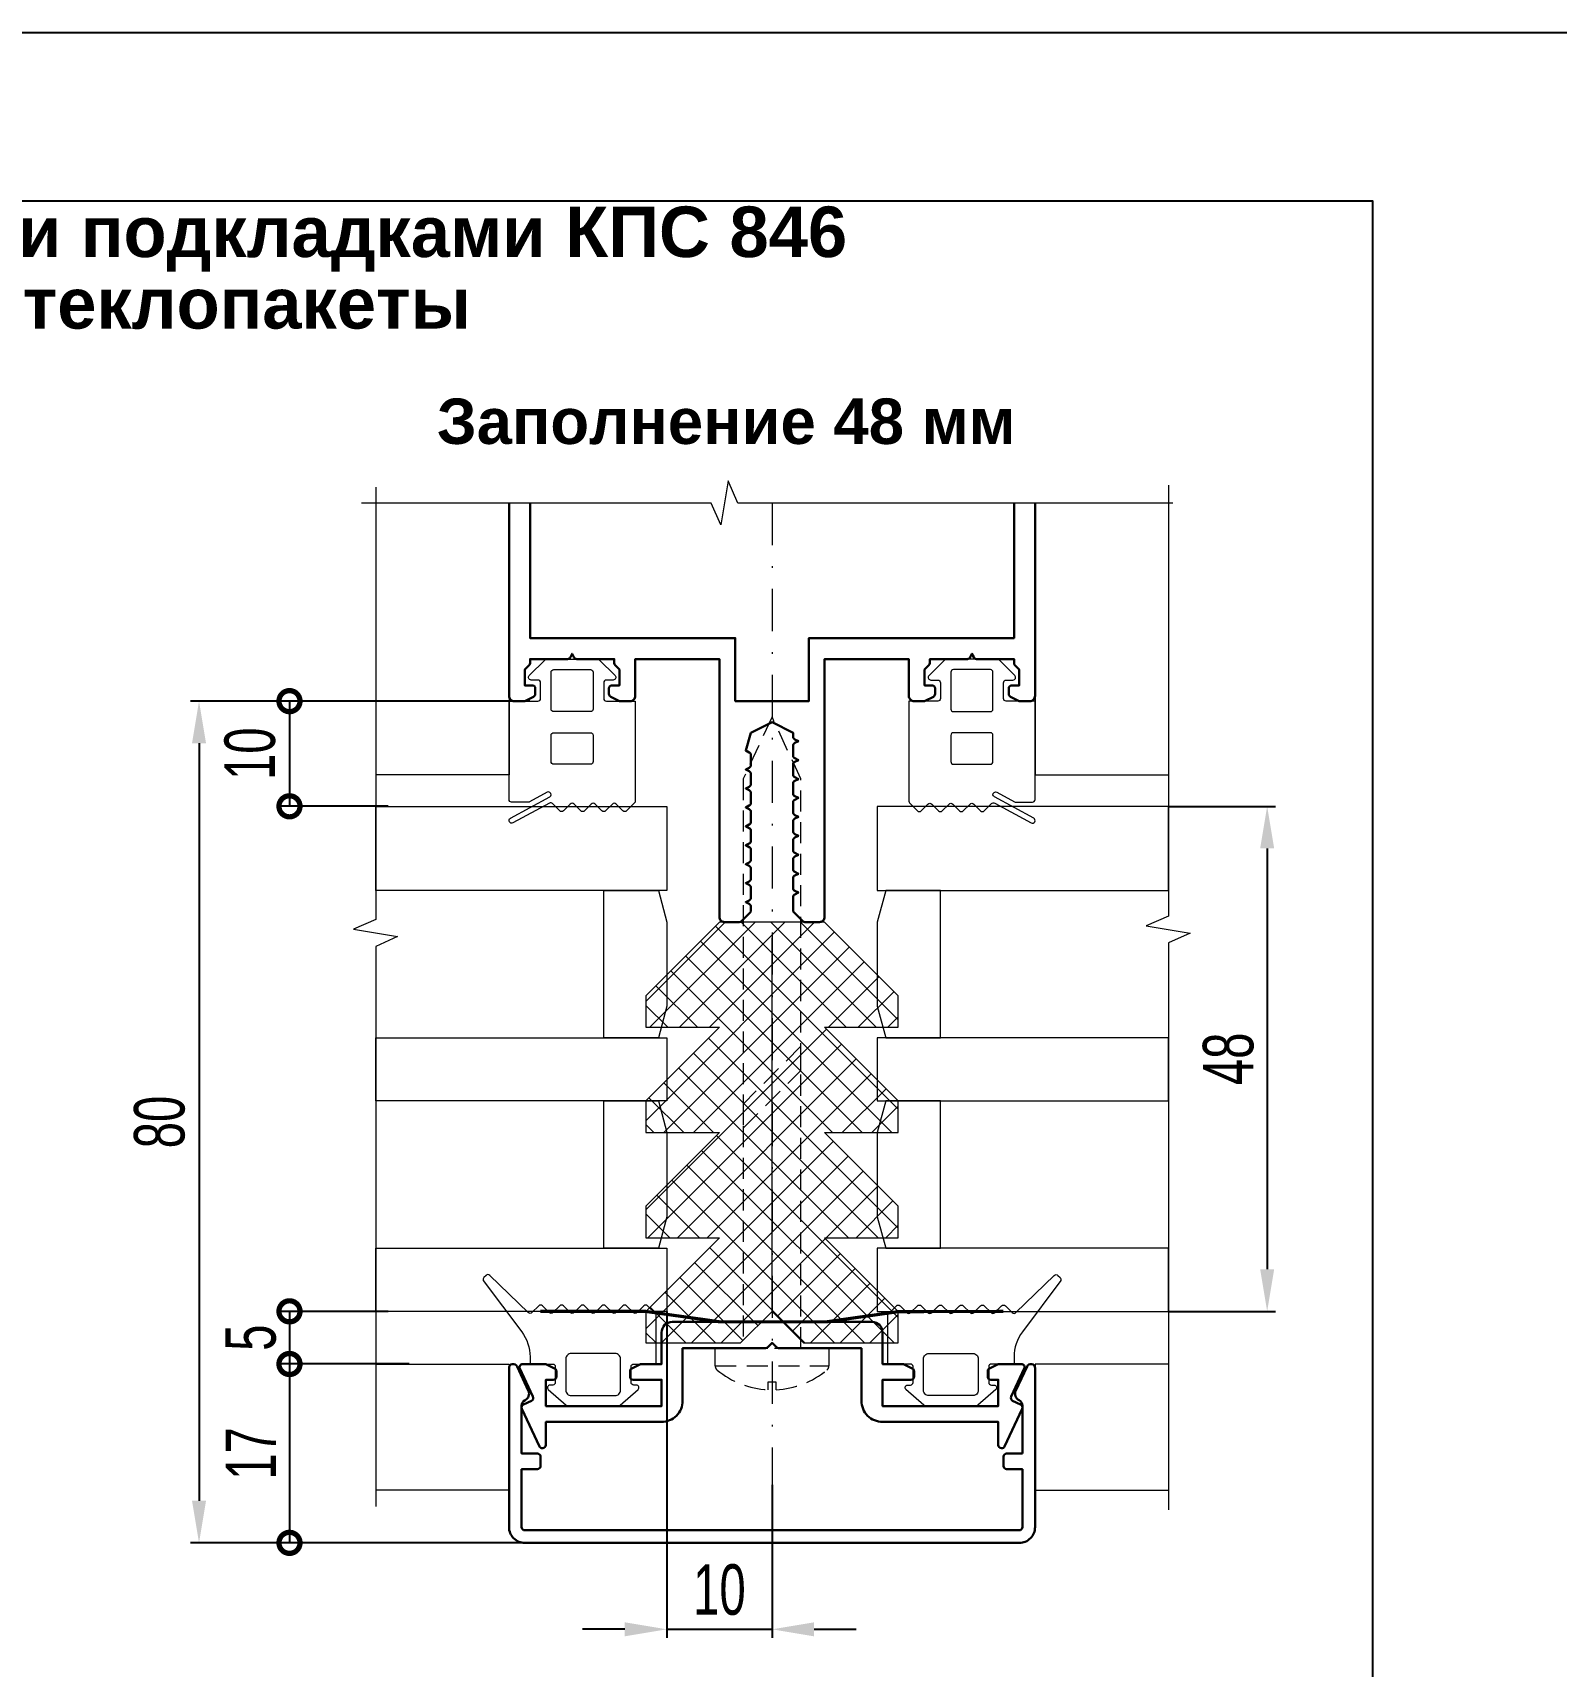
# Model space of a CAD drawing. Extents: x -37 to 8820, y -336 to 478.
# Drawn here: x 2420.4 to 2510.9, y 200 to 297 of the extents above; entities that cross this region are included whole.
import ezdxf

# ---------------------------------------------------------------- set-up
doc = ezdxf.new("R2010")
doc.units = 0
doc.header["$LTSCALE"] = 5
doc.linetypes.add('DASHDOT', pattern=[1, 0.5, -0.25, 0, -0.25])
doc.linetypes.add('HIDDEN', pattern=[0.375, 0.25, -0.125])
doc.layers.get('0').update_dxf_attribs({"linetype": 'CONTINUOUS', "lineweight": 30})
doc.layers.get('DEFPOINTS').update_dxf_attribs({"linetype": 'CONTINUOUS'})
for name, color, linetype, lineweight in [('1', 6, 'DASHDOT', 13), ('2', 3, 'HIDDEN', 13), ('Dimentions', 5, 'CONTINUOUS', 15), ('Glass', 5, 'CONTINUOUS', 20), ('Герлен', 7, 'CONTINUOUS', 60), ('Зигзаг', 1, 'CONTINUOUS', 15), ('Конструкции', 252, 'CONTINUOUS', 20), ('Текстовый', 7, 'CONTINUOUS', 9), ('Уплотнители', 1, 'CONTINUOUS', 20), ('Штриховка', 1, 'CONTINUOUS', 5)]:
    doc.layers.add(name, color=color, linetype=linetype, lineweight=lineweight)
doc.layers.add('Скрытые', color=14, linetype='CONTINUOUS', plot=False)
doc.styles.add('3', font='RUSS.SHX', dxfattribs={"width": 0.7, "height": 3})
doc.styles.add('Каталожный', font='arial.ttf', dxfattribs={"height": 2.5})
doc.dimstyles.new('MX1_6', dxfattribs={"dimtxt": 3, "dimasz": 2.5, "dimexe": 0.5, "dimexo": 0, "dimgap": 0.8, "dimtad": 1, "dimlfac": 1.6, "dimdsep": 46, "dimtxsty": '3', "dimcen": 0, "dimclrd": 256, "dimclre": 256, "dimclrt": 256, "dimaunit": 1, "dimadec": 0, "dimazin": 0, "dimtfac": 1, "dimtmove": 0, "dimatfit": 1, "dimfxl": 1, "dimtvp": 1, "dimtolj": 1, "dimtzin": 0, "dimarcsym": 0})

# ---------------------------------------------------------------- blocks, each defined once
blk = doc.blocks.new('*D846')
at = {"layer": 'DEFPOINTS', "color": 0, "linetype": 'Continuous', "transparency": 16777216}
for p in [(2458.053, 221.042), (2464.303, 210.735), (2464.303, 202.157)]:
    blk.add_point(p, dxfattribs=at)
at = {"layer": 'Dimentions', "linetype": 'Continuous', "lineweight": -2, "transparency": 16777216}
for p, q in [((2458.053, 221.042), (2458.053, 201.657)), ((2464.303, 210.735), (2464.303, 201.657)), ((2455.553, 202.157), (2453.053, 202.157)), ((2458.053, 202.157), (2464.303, 202.157)), ((2466.803, 202.157), (2469.303, 202.157))]:
    blk.add_line(p, q, dxfattribs=at)
at = {"layer": 'Dimentions', "linetype": 'Continuous', "transparency": 16777216}
for points in [[(2455.553, 202.573), (2455.553, 201.74), (2458.053, 202.157)], [(2466.803, 202.573), (2466.803, 201.74), (2464.303, 202.157)]]:
    blk.add_solid(points, dxfattribs=at)
at = {"layer": 'Dimentions', "linetype": 'Continuous', "transparency": 16777216, "insert": (2461.178, 204.5), "char_height": 3, "attachment_point": 5, "style": '3'}
blk.add_mtext('\\A1;10', dxfattribs=at)
blk = doc.blocks.new('*D847')
at = {"layer": 'DEFPOINTS', "color": 0, "linetype": 'Continuous', "transparency": 16777216}
for p in [(2487.848, 251.042), (2487.848, 221.042), (2493.717, 221.042)]:
    blk.add_point(p, dxfattribs=at)
at = {"layer": 'Dimentions', "linetype": 'Continuous', "lineweight": -2, "transparency": 16777216}
for p, q in [((2487.848, 251.042), (2494.217, 251.042)), ((2493.717, 248.542), (2493.717, 223.542)), ((2487.848, 221.042), (2494.217, 221.042))]:
    blk.add_line(p, q, dxfattribs=at)
at = {"layer": 'Dimentions', "linetype": 'Continuous', "transparency": 16777216}
for points in [[(2493.3, 248.542), (2494.133, 248.542), (2493.717, 251.042)], [(2493.3, 223.542), (2494.133, 223.542), (2493.717, 221.042)]]:
    blk.add_solid(points, dxfattribs=at)
at = {"layer": 'Dimentions', "linetype": 'Continuous', "transparency": 16777216, "insert": (2491.417, 236.042), "char_height": 3, "attachment_point": 5, "rotation": 90, "style": '3'}
blk.add_mtext('\\A1;48', dxfattribs=at)
blk = doc.blocks.new('_DotSmall')
at = {"color": 0, "linetype": 'ByBlock', "const_width": 0.5}
blk.add_lwpolyline([(-0.0625, 0, 1), (0.0625, 0, 1)], format="xyb", close=True, dxfattribs=at)
blk = doc.blocks.new('*D848')
at = {"layer": 'DEFPOINTS', "color": 0, "linetype": 'Continuous', "transparency": 16777216}
for p in [(2441.495, 221.045), (2435.637, 217.917), (2442.745, 217.917)]:
    blk.add_point(p, dxfattribs=at)
at = {"layer": 'Dimentions', "linetype": 'Continuous', "lineweight": -2, "transparency": 16777216}
for p, q in [((2441.495, 221.045), (2435.137, 221.045)), ((2435.637, 221.045), (2435.637, 217.917)), ((2442.745, 217.917), (2435.137, 217.917))]:
    blk.add_line(p, q, dxfattribs=at)
at = {"layer": 'Dimentions', "linetype": 'Continuous', "lineweight": -2, "transparency": 16777216, "xscale": 2.5, "yscale": 2.5, "zscale": 2.5}
for p, rotation in [((2435.637, 221.045), 90), ((2435.637, 217.917), 270)]:
    blk.add_blockref('_DotSmall', p, dxfattribs=dict(at, rotation=rotation))
at = {"layer": 'Dimentions', "linetype": 'Continuous', "transparency": 16777216, "insert": (2433.337, 219.481), "char_height": 3, "attachment_point": 5, "rotation": 90, "style": '3'}
blk.add_mtext('\\A1;5', dxfattribs=at)
blk = doc.blocks.new('*D849')
at = {"layer": 'DEFPOINTS', "color": 0, "linetype": 'Continuous', "transparency": 16777216}
for p in [(2442.745, 217.917), (2435.637, 207.292), (2451.988, 207.292)]:
    blk.add_point(p, dxfattribs=at)
at = {"layer": 'Dimentions', "linetype": 'Continuous', "lineweight": -2, "transparency": 16777216}
for p, q in [((2442.745, 217.917), (2435.137, 217.917)), ((2435.637, 217.917), (2435.637, 207.292)), ((2451.988, 207.292), (2435.137, 207.292))]:
    blk.add_line(p, q, dxfattribs=at)
at = {"layer": 'Dimentions', "linetype": 'Continuous', "lineweight": -2, "transparency": 16777216, "xscale": 2.5, "yscale": 2.5, "zscale": 2.5}
for p, rotation in [((2435.637, 217.917), 90), ((2435.637, 207.292), 270)]:
    blk.add_blockref('_DotSmall', p, dxfattribs=dict(at, rotation=rotation))
at = {"layer": 'Dimentions', "linetype": 'Continuous', "transparency": 16777216, "insert": (2433.337, 212.604), "char_height": 3, "attachment_point": 5, "rotation": 90, "style": '3'}
blk.add_mtext('\\A1;17', dxfattribs=at)
blk = doc.blocks.new('*D850')
at = {"layer": 'DEFPOINTS', "color": 0, "linetype": 'Continuous', "transparency": 16777216}
for p in [(2449.918, 257.292), (2435.637, 251.045), (2441.495, 251.045)]:
    blk.add_point(p, dxfattribs=at)
at = {"layer": 'Dimentions', "linetype": 'Continuous', "lineweight": -2, "transparency": 16777216}
for p, q in [((2449.918, 257.292), (2435.137, 257.292)), ((2435.637, 257.292), (2435.637, 251.045)), ((2441.495, 251.045), (2435.137, 251.045))]:
    blk.add_line(p, q, dxfattribs=at)
at = {"layer": 'Dimentions', "linetype": 'Continuous', "lineweight": -2, "transparency": 16777216, "xscale": 2.5, "yscale": 2.5, "zscale": 2.5}
for p, rotation in [((2435.637, 257.292), 90), ((2435.637, 251.045), 270)]:
    blk.add_blockref('_DotSmall', p, dxfattribs=dict(at, rotation=rotation))
at = {"layer": 'Dimentions', "linetype": 'Continuous', "transparency": 16777216, "insert": (2433.294, 254.168), "char_height": 3, "attachment_point": 5, "rotation": 90, "style": '3'}
blk.add_mtext('\\A1;10', dxfattribs=at)
blk = doc.blocks.new('*D851')
at = {"layer": 'DEFPOINTS', "color": 0, "linetype": 'Continuous', "transparency": 16777216}
for p in [(2449.281, 257.292), (2430.263, 207.292), (2452.613, 207.292)]:
    blk.add_point(p, dxfattribs=at)
at = {"layer": 'Dimentions', "linetype": 'Continuous', "lineweight": -2, "transparency": 16777216}
for p, q in [((2449.281, 257.292), (2429.763, 257.292)), ((2430.263, 254.792), (2430.263, 209.792)), ((2452.613, 207.292), (2429.763, 207.292))]:
    blk.add_line(p, q, dxfattribs=at)
at = {"layer": 'Dimentions', "linetype": 'Continuous', "transparency": 16777216}
for points in [[(2429.846, 254.792), (2430.68, 254.792), (2430.263, 257.292)], [(2429.846, 209.792), (2430.68, 209.792), (2430.263, 207.292)]]:
    blk.add_solid(points, dxfattribs=at)
at = {"layer": 'Dimentions', "linetype": 'Continuous', "transparency": 16777216, "insert": (2427.92, 232.292), "char_height": 3, "attachment_point": 5, "rotation": 90, "style": '3'}
blk.add_mtext('\\A1;80', dxfattribs=at)

msp = doc.modelspace()

# ---------------------------------------------------------------- hatches: boundary and pattern name
at = {"layer": 'Штриховка', "lineweight": 5}
h = msp.add_hatch(dxfattribs=at)
h.set_pattern_fill('NET', color=256, scale=10, angle=45, style=0)
h.set_pattern_definition([(45, (-2611.4959, 2931.6396), (-0.88388348, 0.88388348), []), (135, (-2611.4959, 2931.6396), (-0.88388348, -0.88388348), [])])
h.paths.add_polyline_path([(2466.1781, 219.1668), (2471.8031, 219.1668), (2471.8031, 221.0418), (2467.4281, 225.4168), (2471.8031, 225.4168), (2471.8031, 227.2918), (2467.4281, 231.6668), (2471.8031, 231.6668), (2471.8031, 233.5418), (2467.4281, 237.9168), (2471.8031, 237.9168), (2471.8031, 239.7918), (2467.4281, 244.1668), (2461.1781, 244.1668), (2456.8031, 239.7918), (2456.8031, 237.9168), (2461.1781, 237.9168), (2456.8031, 233.5418), (2456.8031, 231.6668), (2461.1781, 231.6668), (2456.8031, 227.2918), (2456.8031, 225.4168), (2461.1781, 225.4168), (2456.8031, 221.0418), (2456.8031, 219.1668), (2462.4281, 219.1668), (2464.3031, 221.0418)])

# ---------------------------------------------------------------- linework, layer by layer
msp.add_lwpolyline([(2448.6781, 269.0556), (2448.6781, 257.6043, 0.4142136), (2448.9906, 257.2918), (2449.5713, 257.2918, 0.1164338), (2449.6552, 257.3116), (2450.137, 257.5525, 0.284079), (2450.2406, 257.7202), (2450.2406, 258.0418, 0.4142136), (2450.0531, 258.2293), (2449.6156, 258.2293), (2449.6156, 259.1668), (2449.8732, 259.4244, 0.1989124), (2449.9281, 259.5569), (2449.9281, 259.7918), (2452.156, 259.7918, 0.284079), (2452.3237, 259.8954), (2452.4281, 260.1043), (2452.5325, 259.8954, 0.284079), (2452.7002, 259.7918), (2454.9281, 259.7918), (2454.9281, 259.5569, 0.1989124), (2454.983, 259.4244), (2455.2406, 259.1668), (2455.2406, 258.2293), (2454.8031, 258.2293, 0.4142136), (2454.6156, 258.0418), (2454.6156, 257.7202, 0.284079), (2454.7192, 257.5525), (2455.201, 257.3116, 0.1164338), (2455.2849, 257.2918), (2455.8656, 257.2918, 0.4142136), (2456.1781, 257.6043), (2456.1781, 259.7918), (2461.1781, 259.7918), (2461.1781, 244.4793, 0.4142136), (2461.4906, 244.1668), (2462.3504, 244.1668, 0.1989124), (2462.483, 244.2217), (2462.9982, 244.7369, 0.1989124), (2463.0531, 244.8694), (2463.0531, 245.0821, 0.284079), (2462.9495, 245.2498), (2462.7406, 245.3543), (2462.9495, 245.4587, 0.284079), (2463.0531, 245.6264), (2463.0531, 246.2071, 0.284079), (2462.9495, 246.3748), (2462.7406, 246.4793), (2462.9495, 246.5837, 0.284079), (2463.0531, 246.7514), (2463.0531, 247.3321, 0.284079), (2462.9495, 247.4998), (2462.7406, 247.6043), (2462.9495, 247.7087, 0.284079), (2463.0531, 247.8764), (2463.0531, 248.4571, 0.284079), (2462.9495, 248.6248), (2462.7406, 248.7293), (2462.9495, 248.8337, 0.284079), (2463.0531, 249.0014), (2463.0531, 249.5821, 0.284079), (2462.9495, 249.7498), (2462.7406, 249.8543), (2462.9495, 249.9587, 0.284079), (2463.0531, 250.1264), (2463.0531, 250.7071, 0.284079), (2462.9495, 250.8748), (2462.7406, 250.9793), (2462.9495, 251.0837, 0.284079), (2463.0531, 251.2514), (2463.0531, 251.8321, 0.284079), (2462.9495, 251.9998), (2462.7406, 252.1043), (2462.9495, 252.2087, 0.284079), (2463.0531, 252.3764), (2463.0531, 252.9571, 0.284079), (2462.9495, 253.1248), (2462.7406, 253.2293), (2462.9495, 253.3337, 0.284079), (2463.0531, 253.5014), (2463.0531, 254.0821, 0.284079), (2462.9495, 254.2498), (2462.7406, 254.3543), (2463.0531, 255.4168), (2464.3031, 256.0418), (2465.5531, 255.4168), (2465.5531, 255.1889, 0.284079), (2465.6567, 255.0212), (2465.8656, 254.9168), (2465.6567, 254.8123, 0.284079), (2465.5531, 254.6446), (2465.5531, 254.0639, 0.284079), (2465.6567, 253.8962), (2465.8656, 253.7918), (2465.6567, 253.6873, 0.284079), (2465.5531, 253.5196), (2465.5531, 252.9389, 0.284079), (2465.6567, 252.7712), (2465.8656, 252.6668), (2465.6567, 252.5623, 0.284079), (2465.5531, 252.3946), (2465.5531, 251.8139, 0.284079), (2465.6567, 251.6462), (2465.8656, 251.5418), (2465.6567, 251.4373, 0.284079), (2465.5531, 251.2696), (2465.5531, 250.6889, 0.284079), (2465.6567, 250.5212), (2465.8656, 250.4168), (2465.6567, 250.3123, 0.284079), (2465.5531, 250.1446), (2465.5531, 249.5639, 0.284079), (2465.6567, 249.3962), (2465.8656, 249.2918), (2465.6567, 249.1873, 0.284079), (2465.5531, 249.0196), (2465.5531, 248.4389, 0.284079), (2465.6567, 248.2712), (2465.8656, 248.1668), (2465.6567, 248.0623, 0.284079), (2465.5531, 247.8946), (2465.5531, 247.3139, 0.284079), (2465.6567, 247.1462), (2465.8656, 247.0418), (2465.6567, 246.9373, 0.284079), (2465.5531, 246.7696), (2465.5531, 246.1889, 0.284079), (2465.6567, 246.0212), (2465.8656, 245.9168), (2465.6567, 245.8123, 0.284079), (2465.5531, 245.6446), (2465.5531, 244.8694, 0.1989124), (2465.608, 244.7369), (2466.1232, 244.2217, 0.1989124), (2466.2558, 244.1668), (2467.1156, 244.1668, 0.4142136), (2467.4281, 244.4793), (2467.4281, 259.7918), (2472.4281, 259.7918), (2472.4281, 257.6043, 0.4142136), (2472.7406, 257.2918), (2473.3213, 257.2918, 0.1164338), (2473.4052, 257.3116), (2473.887, 257.5525, 0.284079), (2473.9906, 257.7202), (2473.9906, 258.0418, 0.4142136), (2473.8031, 258.2293), (2473.3656, 258.2293), (2473.3656, 259.1668), (2473.6232, 259.4244, 0.1989124), (2473.6781, 259.5569), (2473.6781, 259.7918), (2475.906, 259.7918, 0.284079), (2476.0737, 259.8954), (2476.1781, 260.1043), (2476.2825, 259.8954, 0.284079), (2476.4502, 259.7918), (2478.6781, 259.7918), (2478.6781, 259.5569, 0.1989124), (2478.733, 259.4244), (2478.9906, 259.1668), (2478.9906, 258.2293), (2478.5531, 258.2293, 0.4142136), (2478.3656, 258.0418), (2478.3656, 257.7202, 0.284079), (2478.4692, 257.5525), (2478.951, 257.3116, 0.1164338), (2479.0349, 257.2918), (2479.6156, 257.2918, 0.4142136), (2479.9281, 257.6043), (2479.9281, 269.0556)], format="xyb")
msp.add_lwpolyline([(2449.9281, 269.0556), (2449.9281, 261.0418), (2462.1156, 261.0418), (2462.1156, 257.2918), (2466.4906, 257.2918), (2466.4906, 261.0418), (2478.6781, 261.0418), (2478.6781, 269.0556)])
for points in [[(2449.4457, 215.2628, -0.4142136), (2449.5364, 215.512), (2450.0082, 215.732, 0.4142136), (2450.0989, 215.9812), (2449.3207, 217.65, -0.5486188), (2449.4906, 217.9168), (2450.8213, 217.9168, -0.1164338), (2450.9052, 217.897), (2451.387, 217.6561, -0.284079), (2451.4906, 217.4884), (2451.4906, 217.1668, -0.4142136), (2451.3031, 216.9793), (2450.8656, 216.9793), (2450.8656, 215.4168), (2457.7406, 215.4168), (2457.7406, 216.9793), (2456.0531, 216.9793, -0.4142136), (2455.8656, 217.1668), (2455.8656, 217.4884, -0.284079), (2455.9692, 217.6561), (2456.451, 217.897, -0.1164338), (2456.5349, 217.9168), (2457.7406, 217.9168), (2457.7406, 219.7918, -0.4142136), (2458.3656, 220.4168), (2470.2406, 220.4168, -0.4142136), (2470.8656, 219.7918), (2470.8656, 217.9168), (2472.0713, 217.9168, -0.1164338), (2472.1552, 217.897), (2472.637, 217.6561, -0.284079), (2472.7406, 217.4884), (2472.7406, 217.1668, -0.4142136), (2472.5531, 216.9793), (2470.8656, 216.9793), (2470.8656, 215.4168), (2477.7406, 215.4168), (2477.7406, 216.9793), (2477.3031, 216.9793, -0.4142136), (2477.1156, 217.1668), (2477.1156, 217.4884, -0.284079), (2477.2192, 217.6561), (2477.701, 217.897, -0.1164338), (2477.7849, 217.9168), (2479.1156, 217.9168, -0.5486188), (2479.2855, 217.65), (2478.5073, 215.9812, 0.4142136), (2478.598, 215.732), (2479.0698, 215.512, -0.4142136), (2479.1605, 215.2628), (2478.117, 213.025, -0.2914734), (2477.9471, 212.9168), (2477.9281, 212.9168, -0.4142136), (2477.7406, 213.1043), (2477.7406, 214.4793), (2470.8656, 214.4793, -0.4142136), (2469.6156, 215.7293), (2469.6156, 218.8543), (2464.6933, 218.8543, -0.1989124), (2464.5607, 218.9092), (2464.3031, 219.1668), (2464.0455, 218.9092, -0.1989124), (2463.9129, 218.8543), (2458.9906, 218.8543), (2458.9906, 215.7293, -0.4142136), (2457.7406, 214.4793), (2450.8656, 214.4793), (2450.8656, 213.1043, -0.4142136), (2450.6781, 212.9168), (2450.6591, 212.9168, -0.2914734), (2450.4892, 213.025)], [(2479.1781, 212.6043), (2479.1781, 215.4301, 0.2797393), (2478.9762, 215.7627, -0.4015594), (2478.7816, 216.3358), (2479.4515, 217.7724, -0.8025849), (2479.9281, 217.6668), (2479.9281, 208.2293, -0.4142136), (2478.9906, 207.2918), (2449.6156, 207.2918, -0.4142136), (2448.6781, 208.2293), (2448.6781, 217.6668, -0.8025849), (2449.1547, 217.7724), (2449.8246, 216.3358, -0.4015594), (2449.63, 215.7627, 0.2797393), (2449.4281, 215.4301), (2449.4281, 212.6043), (2450.3656, 212.6043, -0.4142136), (2450.5531, 212.4168), (2450.5531, 211.8543, -0.4142136), (2450.3656, 211.6668), (2449.4281, 211.6668), (2449.4281, 208.2293, 0.4142136), (2449.6156, 208.0418), (2478.9906, 208.0418, 0.4142136), (2479.1781, 208.2293), (2479.1781, 211.6668), (2478.2406, 211.6668, -0.4142136), (2478.0531, 211.8543), (2478.0531, 212.4168, -0.4142136), (2478.2406, 212.6043)]]:
    msp.add_lwpolyline(points, format="xyb", close=True)
at = {"layer": '1'}
msp.add_line((2464.3031, 269.0556), (2464.3031, 207.2918), dxfattribs=at)
at = {"layer": '2'}
msp.add_line((2460.9281, 217.7982), (2467.6781, 217.7982), dxfattribs=at)
for points in [[(2466.0218, 218.8543), (2466.0218, 252.6684), (2464.3031, 256.3543), (2462.5843, 252.6684), (2462.5843, 218.8543)], [(2462.5843, 231.9202), (2466.0218, 235.3577), (2466.0218, 236.79), (2462.5843, 233.3525)]]:
    msp.add_lwpolyline(points, close=True, dxfattribs=at)
msp.add_lwpolyline([(2464.0575, 216.3914, -0.1618489), (2461.0417, 217.5572, -0.2238875), (2460.9281, 217.7982), (2460.9281, 218.8543), (2467.6781, 218.8543), (2467.6781, 217.7982, -0.2238875), (2467.5645, 217.5572, -0.1618489), (2464.5487, 216.3914), (2464.5487, 216.8291), (2464.0575, 216.8291)], format="xyb", close=True, dxfattribs=at)
at = {"layer": 'Glass'}
for points in [[(2458.0531, 246.0418), (2440.758, 246.0418), (2440.758, 251.0418), (2458.0531, 251.0418)], [(2470.5531, 246.0418), (2487.8482, 246.0418), (2487.8482, 251.0418), (2470.5531, 251.0418)], [(2457.5507, 237.2918), (2454.3031, 237.2918), (2454.3031, 246.0418), (2457.5507, 246.0418), (2458.0531, 244.1668), (2458.0531, 239.1668)], [(2471.0555, 237.2918), (2474.3031, 237.2918), (2474.3031, 246.0418), (2471.0555, 246.0418), (2470.5531, 244.1668), (2470.5531, 239.1668)], [(2440.758, 237.2918), (2458.0531, 237.2918), (2458.0531, 233.5418), (2440.758, 233.5418)], [(2487.8482, 237.2918), (2470.5531, 237.2918), (2470.5531, 233.5418), (2487.8482, 233.5418)], [(2457.5507, 224.7918), (2454.3031, 224.7918), (2454.3031, 233.5418), (2457.5507, 233.5418), (2458.0531, 231.6668), (2458.0531, 226.6668)], [(2471.0555, 224.7918), (2474.3031, 224.7918), (2474.3031, 233.5418), (2471.0555, 233.5418), (2470.5531, 231.6668), (2470.5531, 226.6668)], [(2440.758, 224.7918), (2458.0531, 224.7918), (2458.0531, 221.0418), (2440.758, 221.0418)], [(2487.8482, 224.7918), (2470.5531, 224.7918), (2470.5531, 221.0418), (2487.8482, 221.0418)]]:
    msp.add_lwpolyline(points, close=True, dxfattribs=at)
at = {"layer": 'Герлен', "ltscale": 2, "const_width": 0.1875}
msp.add_lwpolyline([(2450.533, 221.0418), (2456.8031, 221.0418), (2461.245, 220.4168), (2467.495, 220.4168), (2471.8031, 221.0265), (2478.0502, 221.0418)], dxfattribs=at)
at = {"layer": 'Зигзаг'}
for points in [[(2440.758, 270.0119), (2440.758, 244.3203), (2439.4401, 243.7395), (2442.0528, 243.3038), (2440.758, 242.7213), (2440.758, 209.4478)], [(2488.1164, 269.0556), (2462.2786, 269.0556), (2461.6978, 270.3735), (2461.2622, 267.7608), (2460.6797, 269.0556), (2439.9241, 269.0556)], [(2487.8482, 270.1153), (2487.8482, 244.5274), (2486.5303, 243.9465), (2489.143, 243.5109), (2487.8482, 242.9284), (2487.8482, 209.2571)]]:
    msp.add_lwpolyline(points, dxfattribs=at)
at = {"layer": 'Конструкции'}
for points in [[(2448.6781, 269.0556), (2448.6781, 252.9168), (2440.758, 252.913)], [(2479.9281, 269.0556), (2479.9281, 252.9168), (2487.8482, 252.9168)], [(2440.758, 217.913), (2448.6781, 217.9168), (2448.6781, 210.4168), (2440.758, 210.413)], [(2487.8482, 217.9168), (2479.9281, 217.9168), (2479.9281, 210.4168), (2487.8482, 210.4168)]]:
    msp.add_lwpolyline(points, dxfattribs=at)
at = {"layer": 'Скрытые', "linetype": 'Continuous'}
for points in [[(2520, 297), (2310, 297), (2310, 0), (2520, 0)], [(2500, 10), (2500, 287), (2335, 287), (2335, 10)]]:
    msp.add_lwpolyline(points, close=True, dxfattribs=at)
at = {"layer": 'Уплотнители'}
msp.add_line((2464.3031, 221.0418), (2464.3031, 243.2293), dxfattribs=at)
for points in [[(2450.9473, 251.8776), (2449.9023, 251.3107, -0.1249127), (2449.8278, 251.2918), (2448.8343, 251.2918, -0.4142136), (2448.6781, 251.448), (2448.6781, 257.2918), (2450.3968, 257.2918, 0.4142136), (2450.5531, 257.448), (2450.5531, 258.3855, 0.4142136), (2450.3968, 258.5418), (2449.9906, 258.5418, -0.6685867), (2449.8802, 258.8086), (2450.8199, 259.7461, -0.1986192), (2450.9302, 259.7918), (2453.926, 259.7918, -0.1986192), (2454.0363, 259.7461), (2454.976, 258.8086, -0.6685867), (2454.8656, 258.5418), (2454.4593, 258.5418, 0.4142136), (2454.3031, 258.3855), (2454.3031, 257.448, 0.4142136), (2454.4593, 257.2918), (2456.1781, 257.2918), (2456.1781, 251.3565, -0.1989124), (2456.1323, 251.246), (2455.6636, 250.7773, -0.4142136), (2455.4426, 250.7773), (2455.0386, 251.1813, 0.4142136), (2454.8176, 251.1813), (2454.4136, 250.7773, -0.4142136), (2454.1926, 250.7773), (2453.7886, 251.1813, 0.4142136), (2453.5676, 251.1813), (2453.1636, 250.7773, -0.4142136), (2452.9426, 250.7773), (2452.5386, 251.1813, 0.4142136), (2452.3176, 251.1813), (2451.9136, 250.7773, -0.4142136), (2451.6926, 250.7773), (2451.2606, 251.2093, 0.3320761), (2451.0756, 251.2362), (2448.9089, 250.0607, -1), (2448.7598, 250.3354), (2451.0964, 251.603, 1)], [(2451.3343, 259.1668), (2453.5218, 259.1668, -0.4142136), (2453.6781, 259.0105), (2453.6781, 256.823, -0.4142136), (2453.5218, 256.6668), (2451.3343, 256.6668, -0.4142136), (2451.1781, 256.823), (2451.1781, 259.0105, -0.4142136)], [(2477.6589, 251.8776), (2478.7039, 251.3107, 0.1249127), (2478.7784, 251.2918), (2479.7718, 251.2918, 0.4142136), (2479.9281, 251.448), (2479.9281, 257.2918), (2478.2093, 257.2918, -0.4142136), (2478.0531, 257.448), (2478.0531, 258.3855, -0.4142136), (2478.2093, 258.5418), (2478.6156, 258.5418, 0.6685867), (2478.726, 258.8086), (2477.7863, 259.7461, 0.1986192), (2477.676, 259.7918), (2474.6802, 259.7918, 0.1986192), (2474.5699, 259.7461), (2473.6302, 258.8086, 0.6685867), (2473.7406, 258.5418), (2474.1468, 258.5418, -0.4142136), (2474.3031, 258.3855), (2474.3031, 257.448, -0.4142136), (2474.1468, 257.2918), (2472.4281, 257.2918), (2472.4281, 251.3565, 0.1989124), (2472.4739, 251.246), (2472.9426, 250.7773, 0.4142136), (2473.1636, 250.7773), (2473.5676, 251.1813, -0.4142136), (2473.7886, 251.1813), (2474.1926, 250.7773, 0.4142136), (2474.4136, 250.7773), (2474.8176, 251.1813, -0.4142136), (2475.0386, 251.1813), (2475.4426, 250.7773, 0.4142136), (2475.6636, 250.7773), (2476.0676, 251.1813, -0.4142136), (2476.2886, 251.1813), (2476.6926, 250.7773, 0.4142136), (2476.9136, 250.7773), (2477.3456, 251.2093, -0.3320761), (2477.5306, 251.2362), (2479.6973, 250.0607, 1), (2479.8464, 250.3354), (2477.5098, 251.603, -1)], [(2477.2718, 259.1668), (2475.0843, 259.1668, 0.4142136), (2474.9281, 259.0105), (2474.9281, 256.823, 0.4142136), (2475.0843, 256.6668), (2477.2718, 256.6668, 0.4142136), (2477.4281, 256.823), (2477.4281, 259.0105, 0.4142136)], [(2451.3343, 255.4168), (2453.5218, 255.4168, -0.4142136), (2453.6781, 255.2605), (2453.6781, 253.698, -0.4142136), (2453.5218, 253.5418), (2451.3343, 253.5418, -0.4142136), (2451.1781, 253.698), (2451.1781, 255.2605, -0.4142136)], [(2477.2718, 255.4168), (2475.0843, 255.4168, 0.4142136), (2474.9281, 255.2605), (2474.9281, 253.698, 0.4142136), (2475.0843, 253.5418), (2477.2718, 253.5418, 0.4142136), (2477.4281, 253.698), (2477.4281, 255.2605, 0.4142136)], [(2456.0843, 216.6668, -0.4142136), (2455.9281, 216.823), (2455.9281, 217.7605, -0.4142136), (2456.0843, 217.9168), (2457.4281, 217.9168), (2457.4281, 220.8047, 0.1989124), (2457.3915, 220.8931), (2456.9136, 221.371, 0.4142136), (2456.6926, 221.371), (2456.2886, 220.967, -0.4142136), (2456.0676, 220.967), (2455.6636, 221.371, 0.4142136), (2455.4426, 221.371), (2455.0386, 220.967, -0.4142136), (2454.8176, 220.967), (2454.4136, 221.371, 0.4142136), (2454.1926, 221.371), (2453.7886, 220.967, -0.4142136), (2453.5676, 220.967), (2453.1636, 221.371, 0.4142136), (2452.9426, 221.371), (2452.5386, 220.967, -0.4142136), (2452.3176, 220.967), (2451.9136, 221.371, 0.4142136), (2451.6926, 221.371), (2451.2886, 220.967, -0.4142136), (2451.0676, 220.967), (2450.6636, 221.371, 0.4142136), (2450.4426, 221.371), (2450.0386, 220.967, -0.4142136), (2449.8176, 220.967), (2447.5386, 223.1813, 0.4142136), (2447.3176, 223.1813), (2447.1863, 223.05, 0.2925382), (2447.1502, 222.8855), (2449.431, 219.8323, -0.1617878), (2449.9281, 218.3361), (2449.9281, 217.9168), (2451.2718, 217.9168, -0.4142136), (2451.4281, 217.7605), (2451.4281, 216.823, -0.4142136), (2451.2718, 216.6668), (2451.1156, 216.6668, 0.6685867), (2451.0052, 216.3999), (2452.0699, 215.4624, 0.1986192), (2452.1802, 215.4168), (2455.176, 215.4168, 0.1986192), (2455.2863, 215.4624), (2456.351, 216.3999, 0.6685867), (2456.2406, 216.6668)], [(2472.5218, 216.6668, 0.4142136), (2472.6781, 216.823), (2472.6781, 217.7605, 0.4142136), (2472.5218, 217.9168), (2471.1781, 217.9168), (2471.1781, 220.8047, -0.1989124), (2471.2147, 220.8931), (2471.6926, 221.371, -0.4142136), (2471.9136, 221.371), (2472.3176, 220.967, 0.4142136), (2472.5386, 220.967), (2472.9426, 221.371, -0.4142136), (2473.1636, 221.371), (2473.5676, 220.967, 0.4142136), (2473.7886, 220.967), (2474.1926, 221.371, -0.4142136), (2474.4136, 221.371), (2474.8176, 220.967, 0.4142136), (2475.0386, 220.967), (2475.4426, 221.371, -0.4142136), (2475.6636, 221.371), (2476.0676, 220.967, 0.4142136), (2476.2886, 220.967), (2476.6926, 221.371, -0.4142136), (2476.9136, 221.371), (2477.3176, 220.967, 0.4142136), (2477.5386, 220.967), (2477.9426, 221.371, -0.4142136), (2478.1636, 221.371), (2478.5676, 220.967, 0.4142136), (2478.7886, 220.967), (2481.0676, 223.1813, -0.4142136), (2481.2886, 223.1813), (2481.4199, 223.05, -0.2925382), (2481.456, 222.8855), (2479.1752, 219.8323, 0.1617878), (2478.6781, 218.3361), (2478.6781, 217.9168), (2477.3343, 217.9168, 0.4142136), (2477.1781, 217.7605), (2477.1781, 216.823, 0.4142136), (2477.3343, 216.6668), (2477.4906, 216.6668, -0.6685867), (2477.601, 216.3999), (2476.5363, 215.4624, -0.1986192), (2476.426, 215.4168), (2473.4302, 215.4168, -0.1986192), (2473.3199, 215.4624), (2472.2552, 216.3999, -0.6685867), (2472.3656, 216.6668)], [(2452.3656, 216.0418), (2454.9906, 216.0418, 0.4142136), (2455.3031, 216.3543), (2455.3031, 218.2293, 0.4142136), (2454.9906, 218.5418), (2452.3656, 218.5418, 0.4142136), (2452.0531, 218.2293), (2452.0531, 216.3543, 0.4142136)], [(2476.2406, 216.0418), (2473.6156, 216.0418, -0.4142136), (2473.3031, 216.3543), (2473.3031, 218.2293, -0.4142136), (2473.6156, 218.5418), (2476.2406, 218.5418, -0.4142136), (2476.5531, 218.2293), (2476.5531, 216.3543, -0.4142136)]]:
    msp.add_lwpolyline(points, format="xyb", close=True, dxfattribs=at)
msp.add_lwpolyline([(2466.1781, 219.1668), (2471.8031, 219.1668), (2471.8031, 221.0418), (2467.4281, 225.4168), (2471.8031, 225.4168), (2471.8031, 227.2918), (2467.4281, 231.6668), (2471.8031, 231.6668), (2471.8031, 233.5418), (2467.4281, 237.9168), (2471.8031, 237.9168), (2471.8031, 239.7918), (2467.4281, 244.1668), (2461.1781, 244.1668), (2456.8031, 239.7918), (2456.8031, 237.9168), (2461.1781, 237.9168), (2456.8031, 233.5418), (2456.8031, 231.6668), (2461.1781, 231.6668), (2456.8031, 227.2918), (2456.8031, 225.4168), (2461.1781, 225.4168), (2456.8031, 221.0418), (2456.8031, 219.1668), (2462.4281, 219.1668), (2464.3031, 221.0418)], close=True, dxfattribs=at)

# ---------------------------------------------------------------- texts
at = {"layer": 'Текстовый', "linetype": 'Continuous', "insert": (2417.5, 282.612), "char_height": 3, "width": 165, "attachment_point": 5, "line_spacing_factor": 0.85, "style": 'Каталожный'}
msp.add_mtext('{\\fArial|b1|i0|c204|p34;Сечения с алюминиевыми подкладками КПС 846\\Pпод большие стеклопакеты}', dxfattribs=at)
at = {"layer": 'Текстовый', "linetype": 'Continuous', "insert": (2440.2504, 275.2693), "char_height": 2.7, "width": 42.664921, "attachment_point": 1, "style": 'Каталожный'}
msp.add_mtext('\\pxqc;{\\fArial|b1|i0|c204|p34;Заполнение 48 мм}', dxfattribs=at)

# ---------------------------------------------------------------- dimensions: what is measured, and where the dimension line sits
at = {"layer": 'Dimentions', "linetype": 'Continuous'}
for base, p1, p2, picture, middle in [((2430.2629, 207.2918), (2449.281, 257.2918), (2452.6132, 207.2918), '*D851', (2427.9201, 232.2918)), ((2493.7166, 221.0418), (2487.8482, 251.0418), (2487.8482, 221.0418), '*D847', (2491.4166, 236.0418))]:
    dim = msp.add_linear_dim(base=base, p1=p1, p2=p2, angle=90, dimstyle='MX1_6', dxfattribs=at)
    dim.commit()
    dim.dimension.update_dxf_attribs({"geometry": picture, "text_midpoint": middle})
for base, p1, p2, picture, middle in [((2435.6365, 251.0446), (2449.9185, 257.2918), (2441.4951, 251.0446), '*D850', (2433.2937, 254.1682)), ((2435.6365, 217.9168), (2441.4951, 221.0446), (2442.7451, 217.9168), '*D848', (2433.3365, 219.4807)), ((2435.6365, 207.2918), (2442.7451, 217.9168), (2451.9882, 207.2918), '*D849', (2433.3365, 212.6043))]:
    dim = msp.add_linear_dim(base=base, p1=p1, p2=p2, angle=90, dimstyle='MX1_6', override={"dimdec": 0, "dimblk1": 'DotSmall', "dimblk2": 'DotSmall', "dimsah": 1}, dxfattribs=at)
    dim.commit()
    dim.dimension.update_dxf_attribs({"geometry": picture, "text_midpoint": middle})
dim = msp.add_linear_dim(base=(2464.3031, 202.1567), p1=(2458.0531, 221.0418), p2=(2464.3031, 210.7346), dimstyle='MX1_6', dxfattribs=at)
dim.commit()
dim.dimension.update_dxf_attribs({"geometry": '*D846', "text_midpoint": (2461.1781, 204.4995)})

doc.saveas('drawing.dxf')
